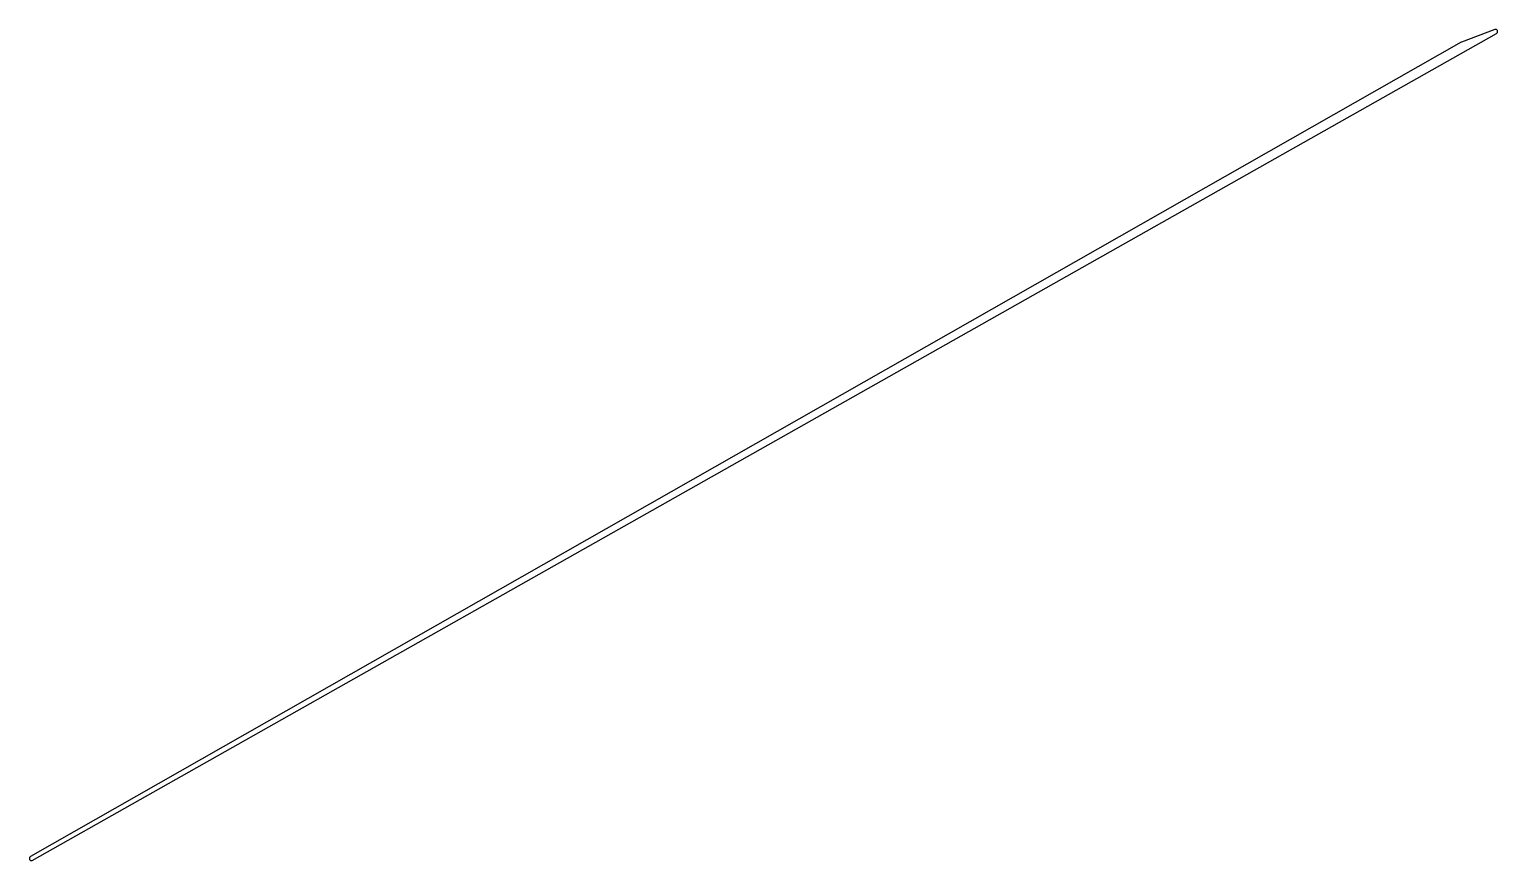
# Model space of a CAD drawing. Header units: metres. Extents: x -3440 to 85, y -1962 to 35.
import ezdxf

# ---------------------------------------------------------------- set-up
doc = ezdxf.new("R2010")
doc.units = ezdxf.units.M

msp = doc.modelspace()

# ---------------------------------------------------------------- linework, layer by layer
for p, q in [((-2.91528, 4.06215), (-3437.38, -1952.21)), ((-3433.37, -1961.37), (82.007, 25.4205)), ((-2.007, 4.5795), (-2.91528, 4.06215)), ((77.993, 34.5795), (-2.007, 4.5795)), ((78.989, 34.8967), (77.993, 34.5795)), ((80.0291, 34.9999), (78.989, 34.8967)), ((81.0681, 34.8846), (80.0291, 34.9999)), ((82.0603, 34.5558), (81.0681, 34.8846)), ((82.007, 25.4205), (82.9153, 25.9378)), ((82.9625, 34.0279), (82.0603, 34.5558)), ((82.9153, 25.9378), (83.6961, 26.6327)), ((83.7352, 33.3239), (82.9625, 34.0279)), ((83.6961, 26.6327), (84.3155, 27.4748)), ((84.3446, 32.4747), (83.7352, 33.3239)), ((84.3155, 27.4748), (84.7462, 28.4272)), ((84.7642, 31.5173), (84.3446, 32.4747)), ((84.7462, 28.4272), (84.9695, 29.4483)), ((84.9756, 30.4936), (84.7642, 31.5173)), ((84.9695, 29.4483), (84.9756, 30.4936)), ((-3440.34, -1956.24), (-3440.35, -1957.29)), ((-3440.35, -1957.29), (-3440.14, -1958.31)), ((-3440.12, -1955.22), (-3440.34, -1956.24)), ((-3440.14, -1958.31), (-3439.72, -1959.27)), ((-3439.69, -1954.27), (-3440.12, -1955.22)), ((-3439.72, -1959.27), (-3439.11, -1960.12)), ((-3439.07, -1953.42), (-3439.69, -1954.27)), ((-3439.11, -1960.12), (-3438.34, -1960.82)), ((-3438.29, -1952.73), (-3439.07, -1953.42)), ((-3438.34, -1960.82), (-3437.44, -1961.35)), ((-3437.38, -1952.21), (-3438.29, -1952.73)), ((-3437.44, -1961.35), (-3436.44, -1961.68)), ((-3436.44, -1961.68), (-3435.4, -1961.79)), ((-3435.4, -1961.79), (-3434.36, -1961.69)), ((-3434.36, -1961.69), (-3433.37, -1961.37))]:
    msp.add_line(p, q)

doc.saveas('drawing.dxf')
